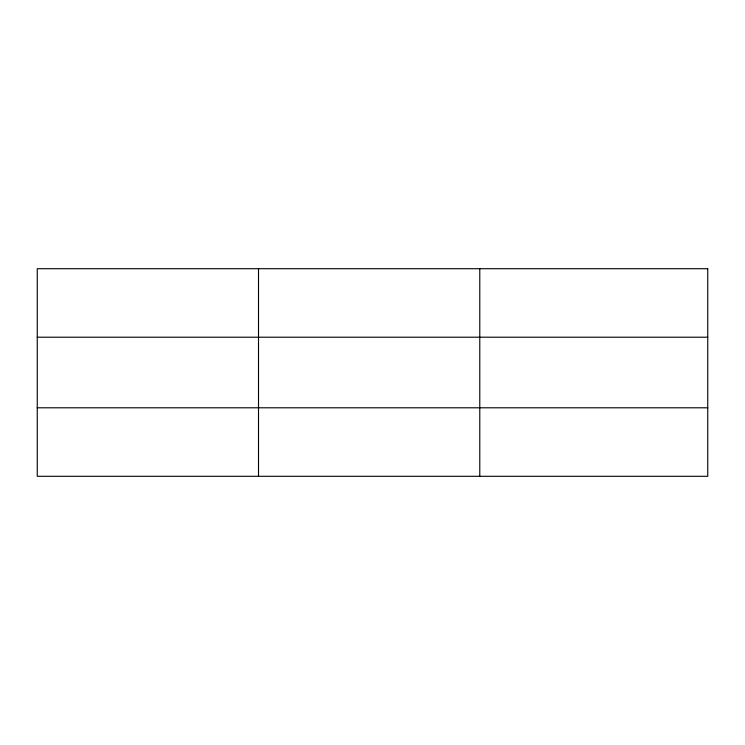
<?xml version="1.0" encoding="UTF-8"?>
<svg xmlns="http://www.w3.org/2000/svg" width="745" height="745" viewBox="0 0 745 745"><rect width="100%" height="100%" fill="white"/><g stroke="black" fill="none" stroke-linecap="round" stroke-linejoin="round"><path stroke-width="1.12" d="M258.515 476.297L258.515 268.703M479.78 476.297L479.78 268.703M37.25 337.206L707.75 337.206M37.25 407.794L707.75 407.794M707.75 268.703L707.75 476.297L37.25 476.297L37.25 268.703L707.75 268.703"/></g></svg>
